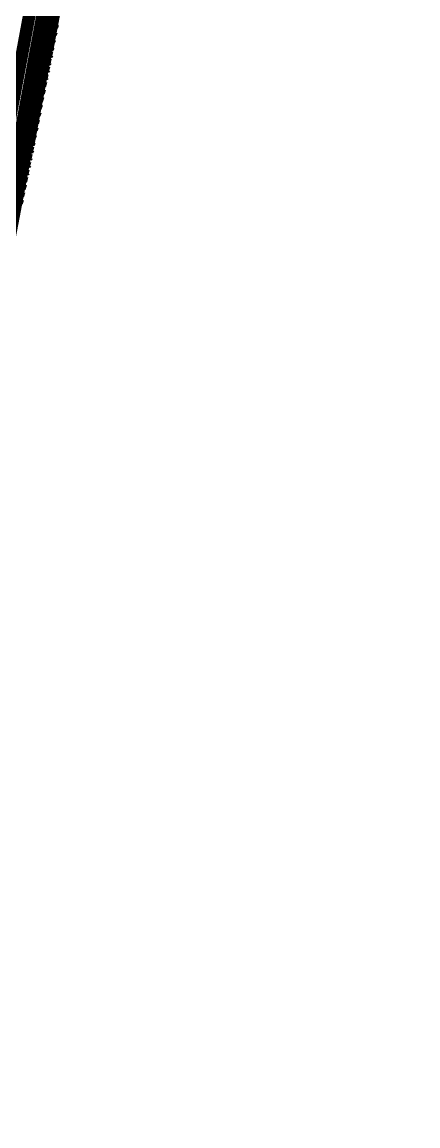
# Model space of a CAD drawing. Header units: inches. Extents: x 2608994 to 2618701, y 1261813 to 1271655.
# Drawn here: x 2618078 to 2618403, y 1265153 to 1266057 of the extents above; entities that cross this region are included whole.
import ezdxf

# ---------------------------------------------------------------- set-up
doc = ezdxf.new("R2010")
doc.units = ezdxf.units.IN
doc.header["$MEASUREMENT"] = 0

msp = doc.modelspace()

# ---------------------------------------------------------------- linework, layer by layer
for points, elevation in [([(2617979.8, 1265411.95), (2618234.8, 1266751.63), (2618402.8, 1267647.97)], 443), ([(2617964.2, 1265333.98), (2618222.8, 1266692.11), (2618395.6, 1267613.99)], 442), ([(2617948.6, 1265256.03), (2618208.4, 1266619.88), (2618387.2, 1267573.49)], 441), ([(2617928.2, 1265152.75), (2618196.4, 1266560.31), (2618380, 1267539.46)], 440), ([(2617912.6, 1265074.8), (2618182, 1266488.04), (2618371.6, 1267498.9)], 439), ([(2617891, 1264965.62), (2618164, 1266396.74), (2618362, 1267451.83)], 438), ([(2617876.6, 1264893.58), (2618152, 1266337.09), (2618353.6, 1267411.24)], 437), ([(2617862.2, 1264821.55), (2618142.4, 1266290.09), (2618347.6, 1267383.6)], 436), ([(2617840.6, 1264712.37), (2618123.2, 1266192.39), (2618336.8, 1267329.97)], 435), ([(2617826.2, 1264640.35), (2618112.4, 1266138.99), (2618330.8, 1267302.27)], 434), ([(2617623.4, 1263620.39), (2617859.89, 1264845.52), (2618066.8, 1265936.58), (2618226.4, 1266788.48), (2618311.99, 1267253.92)], 423), ([(2617804.6, 1264531.14), (2618094.4, 1266047.59), (2618320, 1267248.6)], 433), ([(2617609, 1263548.34), (2617915.6, 1265141.86), (2618219.2, 1266753.96), (2618306.8, 1267230.45)], 422), ([(2617449.4, 1262745.57), (2617804.23, 1264581.52), (2618096.8, 1266132.39), (2618215.6, 1266773.77), (2618294.8, 1267212.39)], 413), ([(2617789, 1264453.19), (2618080, 1265975.15), (2618312.8, 1267214.36)], 432), ([(2618104.6, 1266039.62), (2618327.2, 1267212.06)], 450), ([(2617437.4, 1262685.6), (2617803.06, 1264577.92), (2618088.4, 1266091.08), (2618208.4, 1266738.98), (2618290, 1267190.95)], 412), ([(2617586.2, 1263433.17), (2617894.04, 1265031.52), (2618206, 1266687.1), (2618295.98, 1267175.92)], 421), ([(2617420.6, 1262600.34), (2617801.9, 1264574.32), (2618080, 1266049.75), (2618202.4, 1266710.7), (2618284, 1267162.68)], 411), ([(2617571.8, 1263361.14), (2617880.8, 1264964.79), (2618198.8, 1266652.52), (2618291.14, 1267154.32)], 420), ([(2617766.2, 1264338.01), (2618059.6, 1265871.07), (2618302, 1267160.66)], 431), ([(2618089, 1265961.62), (2618316.4, 1267159.06)], 449), ([(2617411, 1262552.34), (2617800.97, 1264571.92), (2618072.8, 1266014.81), (2618196.4, 1266682.41), (2618279.2, 1267141.18)], 410), ([(2617751.8, 1264265.95), (2618046.4, 1265804.9), (2618293.6, 1267119.89)], 430), ([(2617549, 1263245.97), (2617863.95, 1264879.12), (2618184.4, 1266579.16), (2618281.29, 1267105.12)], 419), ([(2618068.6, 1265858.34), (2618303.2, 1267093.32)], 448), ([(2617736.2, 1264187.99), (2618033.2, 1265738.7), (2618286.4, 1267085.57)], 429), ([(2617189.84, 1262459.32), (2617363.44, 1262498.32), (2617367.12, 1262499.52), (2617392.4, 1262520.09), (2617404.4, 1262526.6), (2617405.6, 1262529.26), (2617798.65, 1264562.32), (2618044, 1265864.12), (2618174.8, 1266569.07), (2618264.8, 1267065.38)], 409), ([(2617134.79, 1262448.52), (2617356.67, 1262498.32), (2617388.8, 1262523.73), (2617405.6, 1262532.92), (2617406.8, 1262536.86), (2617798.18, 1264562.32), (2618039.2, 1265841.93), (2618170, 1266547.22), (2618258.8, 1267037.05)], 408), ([(2618053, 1265780.35), (2618291.2, 1267033.91)], 447), ([(2617713.4, 1264072.8), (2618011.6, 1265628.25), (2618274.4, 1267025.32)], 428), ([(2617699, 1264000.75), (2617998.4, 1265561.99), (2618267.2, 1266990.94)], 427), ([(2617068.78, 1262435.32), (2617349.62, 1262498.32), (2617386.4, 1262528.24), (2617406.8, 1262539.25), (2617797.25, 1264559.92), (2618022.4, 1265755.47), (2618155.6, 1266473.12), (2618248, 1266981.71)], 407), ([(2618037.4, 1265702.37), (2618279.2, 1266974.48)], 446), ([(2617534.6, 1263173.95), (2617839.87, 1264755.52), (2618149.6, 1266396.29), (2618254, 1266960.39)], 418), ([(2617520.2, 1263101.94), (2617827.46, 1264693.12), (2618142.4, 1266361.59), (2618248, 1266932.3)], 417), ([(2617676.2, 1263885.57), (2617978, 1265457.82), (2618255.2, 1266930.66)], 426), ([(2617497.4, 1262986.8), (2617811.85, 1264613.92), (2618129.2, 1266294.69), (2618239.6, 1266891.06)], 416), ([(2617661.8, 1263813.52), (2617964.8, 1265391.5), (2618248, 1266896.22)], 425), ([(2618015.8, 1265593.21), (2618262.4, 1266889.64)], 445), ([(2617484.2, 1262920.73), (2617808.16, 1264597.12), (2618120.8, 1266253.48), (2618232.4, 1266856.36)], 415), ([(2617639, 1263698.34), (2617860.56, 1264845.52), (2618077.6, 1265990.33), (2618234.8, 1266829.43)], 424), ([(2618000.2, 1265515.23), (2618250.4, 1266830.16)], 444), ([(2617462.6, 1262811.54), (2617805.62, 1264586.32), (2618108.8, 1266192.95), (2618224, 1266815.08)], 414), ([(2618107.29, 1266052.12), (2618108.2, 1266054.68)], 451), ([(2618104.97, 1266040.12), (2618105.8, 1266042.17)], 451), ([(2618106.13, 1266046.12), (2618107, 1266048.42)], 451), ([(2618102.2, 1266027.86), (2618103.4, 1266033.05)], 450), ([(2618103.4, 1266033.74), (2618104.6, 1266039.31)], 450), ([(2618103.81, 1266034.12), (2618104.6, 1266035.91)], 451), ([(2618101, 1266021.98), (2618102.2, 1266026.79)], 450), ([(2618101.49, 1266022.12), (2618102.2, 1266023.39)], 451), ([(2618102.65, 1266028.12), (2618103.4, 1266029.65)], 451), ([(2618098.64, 1266010.12), (2618099.8, 1266014.27)], 450), ([(2618099.8, 1266016.1), (2618101, 1266020.53)], 450), ([(2618100.33, 1266016.12), (2618101, 1266017.14)], 451), ([(2618097.48, 1266004.12), (2618098.6, 1266008.01)], 450), ([(2618099.17, 1266010.12), (2618099.8, 1266010.88)], 451), ([(2618095.16, 1265992.12), (2618096.2, 1265995.49)], 450), ([(2618096.32, 1265998.12), (2618097.4, 1266001.75)], 450), ([(2618094, 1265986.12), (2618095, 1265989.23)], 450), ([(2618092.84, 1265980.12), (2618093.8, 1265982.98)], 450), ([(2618090.52, 1265968.12), (2618091.4, 1265970.46)], 450), ([(2618091.68, 1265974.12), (2618092.6, 1265976.72)], 450), ([(2618087.8, 1265955.74), (2618089, 1265961.31)], 449), ([(2618089.36, 1265962.12), (2618090.2, 1265964.21)], 450), ([(2618086.6, 1265949.86), (2618087.8, 1265955.05)], 449), ([(2618087.04, 1265950.12), (2618087.8, 1265951.7)], 450), ([(2618088.2, 1265956.12), (2618089, 1265957.95)], 450), ([(2618084.2, 1265938.1), (2618085.4, 1265942.53)], 449), ([(2618085.4, 1265943.98), (2618086.6, 1265948.79)], 449), ([(2618085.88, 1265944.12), (2618086.6, 1265945.44)], 450), ([(2618083.03, 1265932.12), (2618084.2, 1265936.28)], 449), ([(2618083.57, 1265932.12), (2618084.2, 1265932.94)], 450), ([(2618084.73, 1265938.12), (2618085.4, 1265939.19)], 450), ([(2618080.72, 1265920.12), (2618081.8, 1265923.76)], 449), ([(2618081.87, 1265926.12), (2618083, 1265930.02)], 449), ([(2618079.56, 1265914.12), (2618080.6, 1265917.51)], 449), ([(2618078.4, 1265908.12), (2618079.4, 1265911.25)], 449)]:
    msp.add_lwpolyline(points, dxfattribs=dict(elevation=elevation))

doc.saveas('drawing.dxf')
